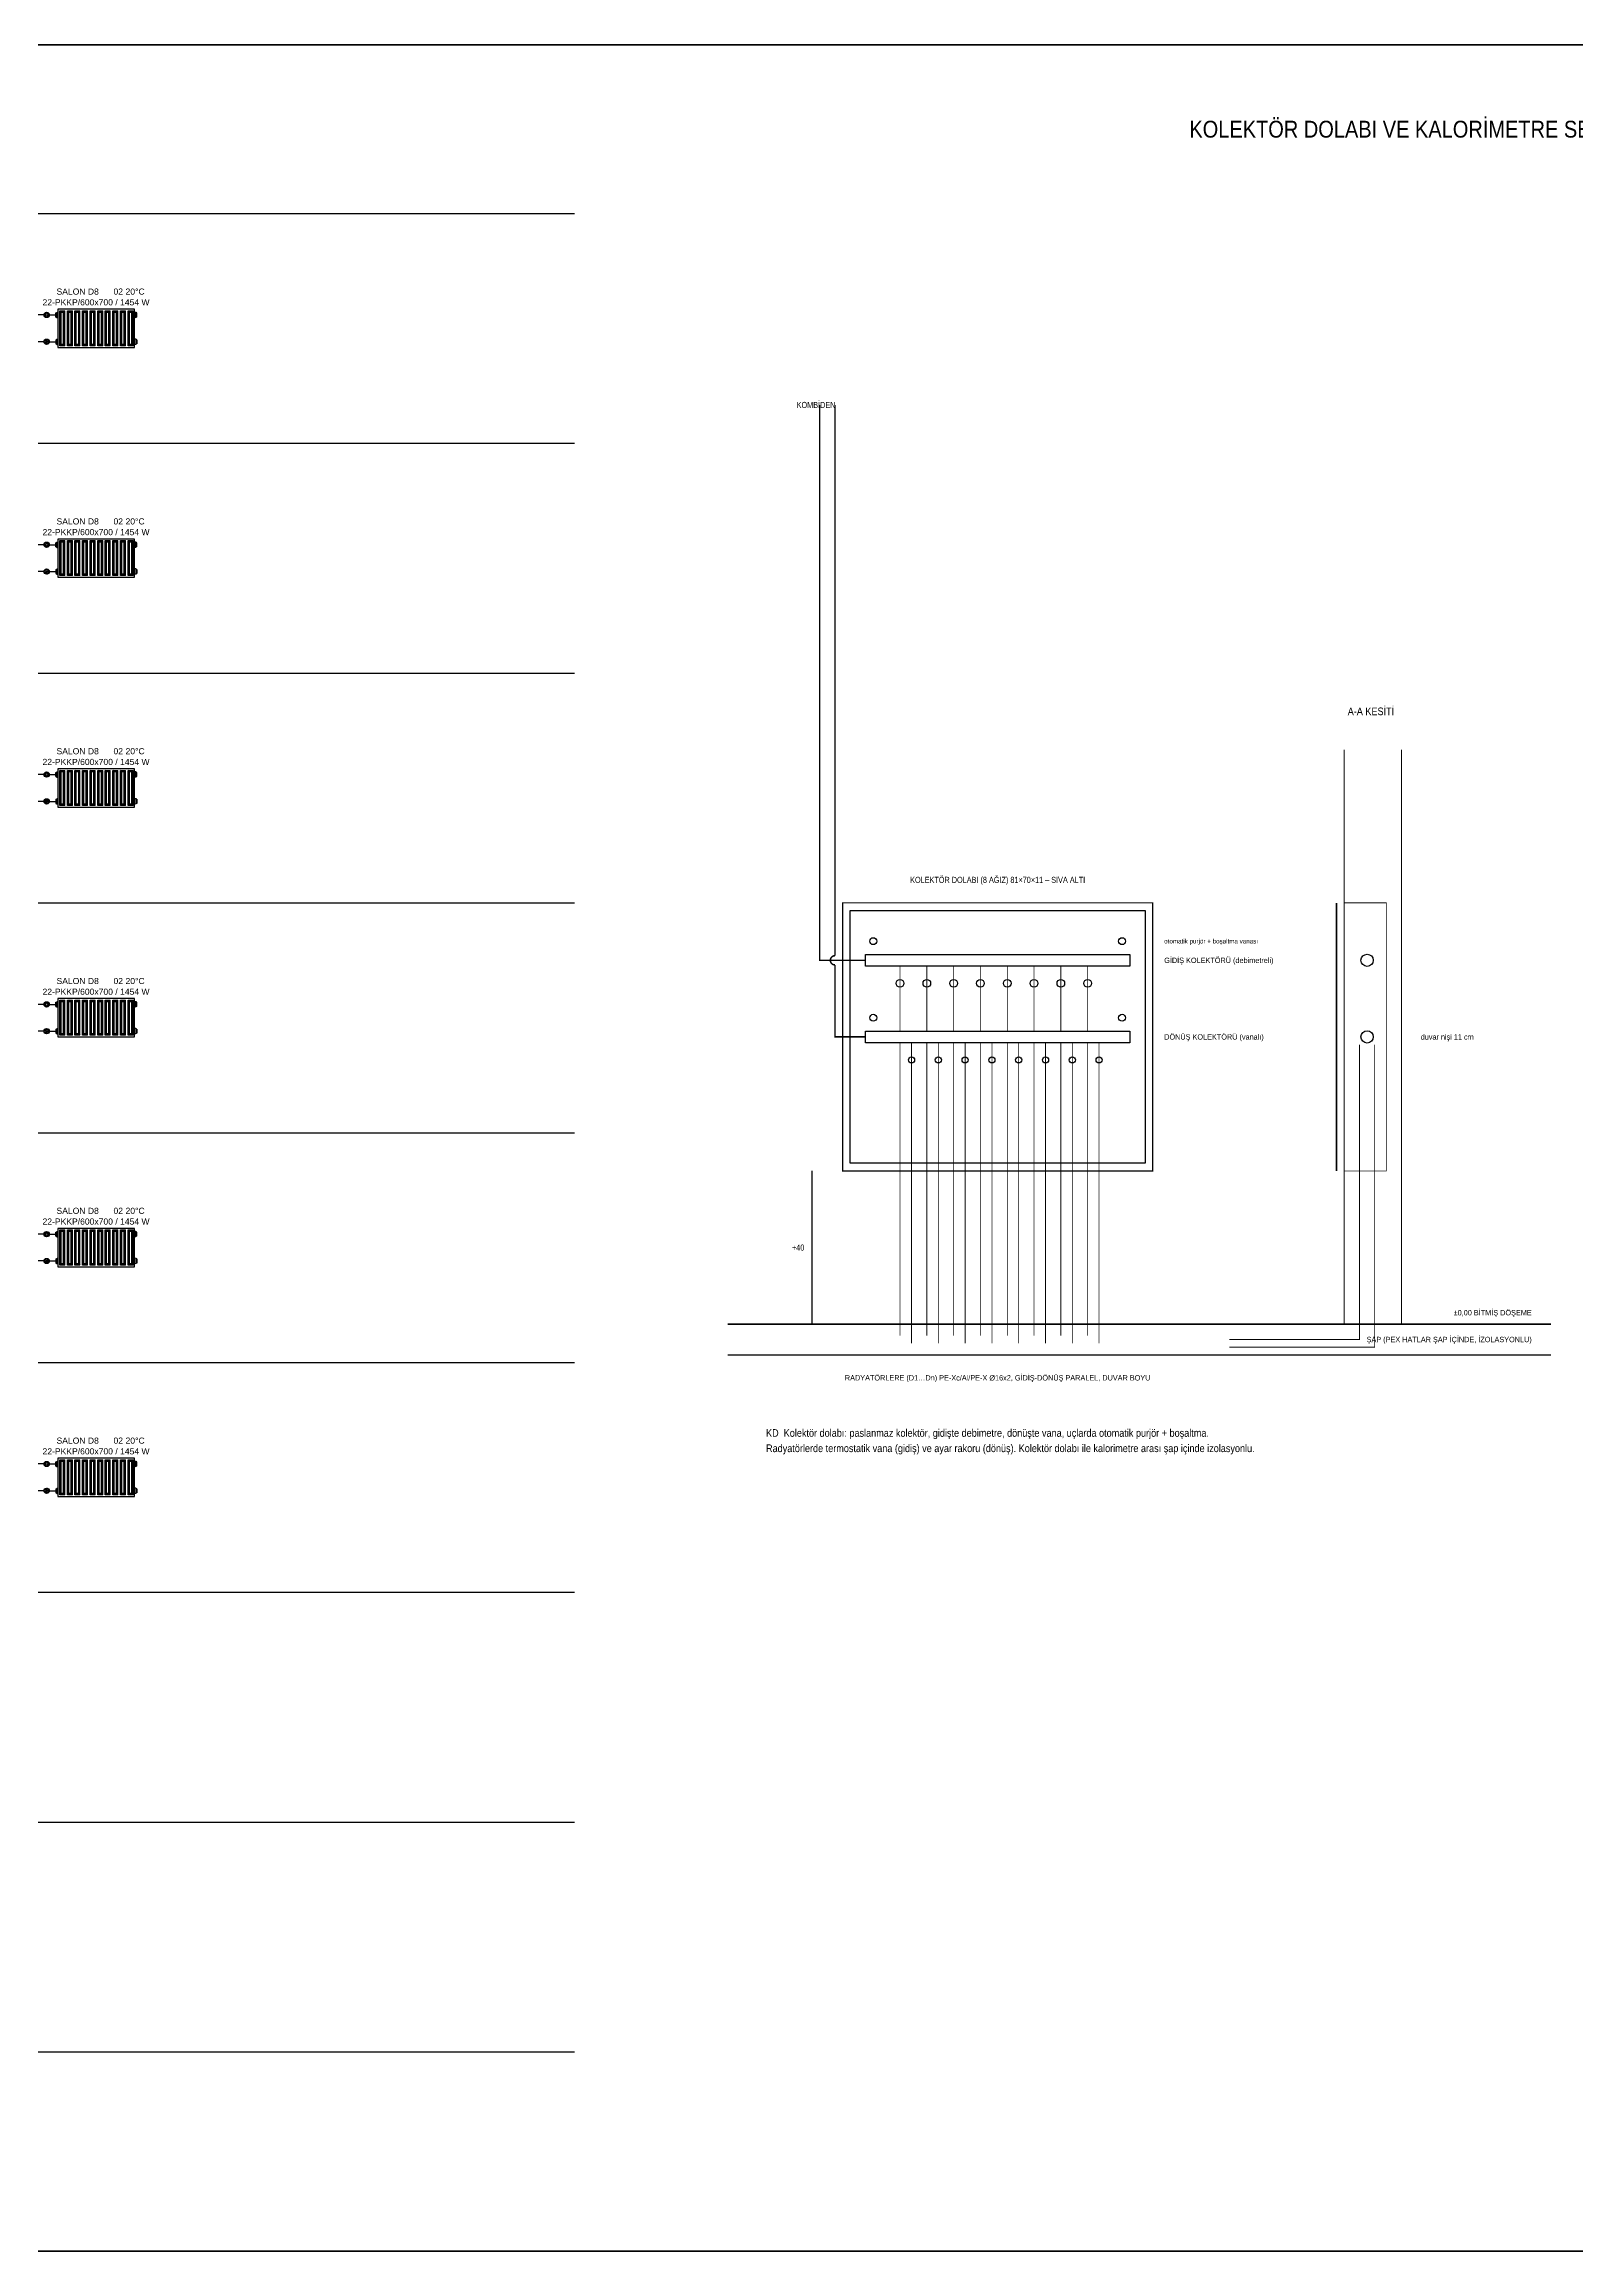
# Model space of a CAD drawing. Header units: centimetres. Extents: x -61 to 10101, y -10955 to 1521.
# Drawn here: x 6707 to 8709, y -4461 to -1579 of the extents above; entities that cross this region are included whole.
import ezdxf
from ezdxf.enums import TextEntityAlignment as Align

# ---------------------------------------------------------------- set-up
doc = ezdxf.new("R2010")
doc.units = ezdxf.units.CM
doc.linetypes.add('DASHED', pattern=[1.524, 1.27, -0.254])
doc.linetypes.add('ISITMA DONUS HATTI', pattern=[1.66, 1.57, -0.02, -0.07])
for name, color, linetype in [('MTY-ISITMA-DONUS-BORU', 30, 'ISITMA DONUS HATTI'), ('MTY-ISITMA-GIDIS-BORU', 10, 'Continuous'), ('MTY-RADYATÖR', 2, 'Continuous'), ('ROTAS-BASLIK', 7, 'Continuous'), ('ROTAS-DETAY', 7, 'Continuous'), ('ROTAS-ISITMA-DONUS', 30, 'DASHED'), ('ROTAS-ISITMA-GIDIS', 10, 'Continuous'), ('ROTAS-ISITMA-KOLEKTOR', 6, 'Continuous'), ('ROTAS-ISITMA-SEMBOL', 1, 'Continuous'), ('ROTAS-KAT-BANDI', 8, 'Continuous'), ('ROTAS-MASKE', 7, 'Continuous'), ('ROTAS-PAFTA', 7, 'Continuous'), ('ROTAS-RADYATOR', 2, 'Continuous'), ('ROTAS-YAZI', 7, 'Continuous')]:
    doc.layers.add(name, color=color, linetype=linetype)
doc.styles.add('MTYCAPLT', font='arial.ttf', dxfattribs={"width": 0.65, "height": 1})
doc.styles.add('ROTAS', font='arial.ttf')

# ---------------------------------------------------------------- blocks, each defined once
blk = doc.blocks.new('MTY-RADYATOR KOLON')
at = {"layer": 'MTY-ISITMA-DONUS-BORU'}
for p, q in [((11, 22.5), (0, 22.5)), ((17.9, 22.5), (26.3, 22.5))]:
    blk.add_line(p, q, dxfattribs=at)
at = {"layer": 'MTY-ISITMA-GIDIS-BORU'}
for p, q in [((11, 57.5), (-5, 57.5)), ((17.9, 57.5), (26.3, 57.5))]:
    blk.add_line(p, q, dxfattribs=at)
at = {"layer": 'MTY-RADYATÖR', "color": 15}
for p, q in [((12.3, 58.4), (11.9, 58.5)), ((12.8, 59.1), (12.5, 59.4)), ((13.4, 60), (13.6, 59.6)), ((14.5, 60.2), (14.5, 59.4)), ((15.5, 60), (15.3, 59.6)), ((16.1, 59.1), (16.4, 59.4)), ((16.6, 58.4), (17, 58.5)), ((26.3, 60.2), (27.2, 60.2)), ((26.3, 58.8), (26.3, 60.2)), ((26.3, 58.8), (27.2, 58.8)), ((26.3, 56.2), (26.3, 58.8)), ((27.2, 60.2), (27.2, 60.7)), ((27.2, 60.7), (27.8, 60.7)), ((27.2, 58.8), (27.2, 60.2)), ((27.2, 56.2), (27.2, 58.8)), ((27.8, 60.9), (28.8, 61)), ((27.8, 60.7), (27.8, 60.9)), ((27.8, 54.3), (27.8, 60.7)), ((31.6, 17.2), (31.6, 63)), ((31.6, 63), (38.2, 63)), ((33.4, 61.3), (31.6, 63)), ((33.4, 19), (33.4, 61.3)), ((33.4, 61.3), (36.5, 61.3)), ((36.5, 61.3), (38.2, 63)), ((36.5, 19), (36.5, 61.3)), ((38.2, 17.2), (38.2, 63)), ((41.5, 17.2), (41.5, 63)), ((43.3, 61.3), (41.5, 63)), ((41.5, 63), (48.1, 63)), ((43.3, 19), (43.3, 61.3)), ((43.3, 61.3), (46.4, 61.3)), ((46.4, 61.3), (48.1, 63)), ((46.4, 19), (46.4, 61.3)), ((48.1, 17.2), (48.1, 63)), ((51.5, 17.2), (51.5, 63)), ((53.2, 61.3), (51.5, 63)), ((51.5, 63), (58, 63)), ((53.2, 19), (53.2, 61.3)), ((53.2, 61.3), (56.3, 61.3)), ((56.3, 61.3), (58, 63)), ((56.3, 19), (56.3, 61.3)), ((58, 17.2), (58, 63)), ((61.4, 17.2), (61.4, 63)), ((61.4, 63), (67.9, 63)), ((63.1, 61.3), (61.4, 63)), ((63.1, 19), (63.1, 61.3)), ((63.1, 61.3), (66.2, 61.3)), ((66.2, 61.3), (67.9, 63)), ((66.2, 19), (66.2, 61.3)), ((67.9, 17.2), (67.9, 63)), ((71.3, 17.2), (71.3, 63)), ((71.3, 63), (77.8, 63)), ((73, 61.3), (71.3, 63)), ((73, 19), (73, 61.3)), ((73, 61.3), (76.1, 61.3)), ((76.1, 61.3), (77.8, 63)), ((76.1, 19), (76.1, 61.3)), ((77.8, 17.2), (77.8, 63)), ((81.2, 17.2), (81.2, 63)), ((81.2, 63), (87.7, 63)), ((82.9, 61.3), (81.2, 63)), ((82.9, 19), (82.9, 61.3)), ((82.9, 61.3), (86, 61.3)), ((86, 61.3), (87.7, 63)), ((86, 19), (86, 61.3)), ((87.7, 17.2), (87.7, 63)), ((91.1, 17.2), (91.1, 63)), ((91.1, 63), (97.6, 63)), ((92.8, 61.3), (91.1, 63)), ((92.8, 19), (92.8, 61.3)), ((92.8, 61.3), (95.9, 61.3)), ((95.9, 61.3), (97.6, 63)), ((95.9, 19), (95.9, 61.3)), ((97.6, 17.2), (97.6, 63)), ((101, 17.2), (101, 63)), ((101, 63), (107.5, 63)), ((102.7, 61.3), (101, 63)), ((102.7, 19), (102.7, 61.3)), ((102.7, 61.3), (105.8, 61.3)), ((105.8, 61.3), (107.5, 63)), ((105.8, 19), (105.8, 61.3)), ((107.5, 17.2), (107.5, 63)), ((110.9, 17.2), (110.9, 63)), ((110.9, 63), (117.4, 63)), ((112.6, 61.3), (110.9, 63)), ((112.6, 19), (112.6, 61.3)), ((112.6, 61.3), (115.7, 61.3)), ((115.7, 61.3), (117.4, 63)), ((115.7, 19), (115.7, 61.3)), ((117.4, 17.2), (117.4, 63)), ((120.8, 17.2), (120.8, 63)), ((120.8, 63), (127.3, 63)), ((122.5, 61.3), (120.8, 63)), ((122.5, 19), (122.5, 61.3)), ((122.5, 61.3), (125.6, 61.3)), ((125.6, 61.3), (127.3, 63)), ((125.6, 19), (125.6, 61.3)), ((127.3, 17.2), (127.3, 63)), ((130.8, 60.9), (129.8, 61)), ((130.8, 60.7), (130.8, 60.9)), ((130.8, 54.3), (130.8, 60.7)), ((131.4, 60.7), (130.8, 60.7)), ((131.4, 60.2), (131.4, 60.7)), ((132.3, 60.2), (131.4, 60.2)), ((131.4, 58.8), (131.4, 60.2)), ((132.3, 58.8), (131.4, 58.8)), ((131.4, 56.2), (131.4, 58.8)), ((132.3, 58.8), (132.3, 60.2)), ((132.3, 56.2), (132.3, 58.8)), ((11.7, 57.5), (12.5, 57.5)), ((12.3, 56.6), (11.9, 56.5)), ((12.8, 55.9), (12.5, 55.6)), ((13.4, 55), (13.6, 55.4)), ((14.5, 54.8), (14.5, 55.6)), ((15.5, 55), (15.3, 55.4)), ((16.1, 55.9), (16.4, 55.6)), ((17.2, 57.5), (16.4, 57.5)), ((16.6, 56.6), (17, 56.5)), ((26.3, 56.2), (27.2, 56.2)), ((26.3, 54.8), (26.3, 56.2)), ((26.3, 54.8), (27.2, 54.8)), ((27.2, 54.8), (27.2, 56.2)), ((27.2, 54.3), (27.2, 54.8)), ((27.2, 54.3), (27.8, 54.3)), ((27.8, 54.1), (27.8, 54.3)), ((27.8, 54.1), (28.8, 54)), ((130.8, 54.1), (129.8, 54)), ((131.4, 54.3), (130.8, 54.3)), ((130.8, 54.1), (130.8, 54.3)), ((132.3, 56.2), (131.4, 56.2)), ((131.4, 54.8), (131.4, 56.2)), ((132.3, 54.8), (131.4, 54.8)), ((131.4, 54.3), (131.4, 54.8)), ((132.3, 54.8), (132.3, 56.2)), ((15.2, 22.5), (13.8, 22.5)), ((26.3, 25.2), (27.2, 25.2)), ((26.3, 25.2), (26.3, 23.8)), ((26.3, 23.8), (27.2, 23.8)), ((26.3, 23.8), (26.3, 21.2)), ((26.3, 21.2), (27.2, 21.2)), ((26.3, 21.2), (26.3, 19.8)), ((26.3, 19.8), (27.2, 19.8)), ((27.2, 25.7), (27.8, 25.7)), ((27.2, 25.7), (27.2, 25.2)), ((27.2, 25.2), (27.2, 23.8)), ((27.2, 23.8), (27.2, 21.2)), ((27.2, 21.2), (27.2, 19.8)), ((27.2, 19.8), (27.2, 19.3)), ((27.2, 19.3), (27.8, 19.3)), ((27.8, 25.9), (28.8, 26)), ((27.8, 25.9), (27.8, 25.7)), ((27.8, 25.7), (27.8, 19.3)), ((27.8, 19.3), (27.8, 19.1)), ((27.8, 19.1), (28.8, 19)), ((33.4, 19), (31.6, 17.2)), ((38.2, 17.2), (31.6, 17.2)), ((36.5, 19), (33.4, 19)), ((36.5, 19), (38.2, 17.2)), ((43.3, 19), (41.5, 17.2)), ((48.1, 17.2), (41.5, 17.2)), ((46.4, 19), (43.3, 19)), ((46.4, 19), (48.1, 17.2)), ((53.2, 19), (51.5, 17.2)), ((58, 17.2), (51.5, 17.2)), ((56.3, 19), (53.2, 19)), ((56.3, 19), (58, 17.2)), ((63.1, 19), (61.4, 17.2)), ((67.9, 17.2), (61.4, 17.2)), ((66.2, 19), (63.1, 19)), ((66.2, 19), (67.9, 17.2)), ((73, 19), (71.3, 17.2)), ((77.8, 17.2), (71.3, 17.2)), ((76.1, 19), (73, 19)), ((76.1, 19), (77.8, 17.2)), ((82.9, 19), (81.2, 17.2)), ((87.7, 17.2), (81.2, 17.2)), ((86, 19), (82.9, 19)), ((86, 19), (87.7, 17.2)), ((92.8, 19), (91.1, 17.2)), ((97.6, 17.2), (91.1, 17.2)), ((95.9, 19), (92.8, 19)), ((95.9, 19), (97.6, 17.2)), ((102.7, 19), (101, 17.2)), ((107.5, 17.2), (101, 17.2)), ((105.8, 19), (102.7, 19)), ((105.8, 19), (107.5, 17.2)), ((112.6, 19), (110.9, 17.2)), ((117.4, 17.2), (110.9, 17.2)), ((115.7, 19), (112.6, 19)), ((115.7, 19), (117.4, 17.2)), ((122.5, 19), (120.8, 17.2)), ((127.3, 17.2), (120.8, 17.2)), ((125.6, 19), (122.5, 19)), ((125.6, 19), (127.3, 17.2)), ((130.8, 25.9), (129.8, 26)), ((130.8, 19.1), (129.8, 19)), ((130.8, 25.9), (130.8, 25.7)), ((130.8, 25.7), (130.8, 19.3)), ((131.4, 25.7), (130.8, 25.7)), ((130.8, 19.3), (130.8, 19.1)), ((131.4, 19.3), (130.8, 19.3)), ((131.4, 25.7), (131.4, 25.2)), ((132.3, 25.2), (131.4, 25.2)), ((131.4, 25.2), (131.4, 23.8)), ((132.3, 23.8), (131.4, 23.8)), ((131.4, 23.8), (131.4, 21.2)), ((132.3, 21.2), (131.4, 21.2)), ((131.4, 21.2), (131.4, 19.8)), ((132.3, 19.8), (131.4, 19.8)), ((131.4, 19.8), (131.4, 19.3)), ((132.3, 25.2), (132.3, 23.8)), ((132.3, 23.8), (132.3, 21.2)), ((132.3, 21.2), (132.3, 19.8))]:
    blk.add_line(p, q, dxfattribs=at)
blk.add_lwpolyline([(129.3, 65), (29.3, 65), (29.3, 15), (129.3, 15)], close=True, dxfattribs=at)
for centre, radius in [((14.5, 57.5), 3.45), ((14.5, 57.5), 2.72), ((14.5, 57.5), 1.41), ((14.5, 22.5), 3.45), ((14.5, 22.5), 0.697)]:
    blk.add_circle(centre, radius, dxfattribs=at)
for centre, radius, start, end in [((28.7, 61.6), 0.575, 274, 350), ((129.8, 61.6), 0.575, 190, 266), ((28.7, 53.4), 0.575, 10, 86), ((129.8, 53.4), 0.575, 94, 170), ((12.6, 23.9), 0.622, 108, 180), ((10.3, 22.5), 2.15, 320.2532, 39.7468), ((12.6, 21.1), 0.622, 180, 252), ((12.5, 28.5), 4.01, 267.9571, 308.0429), ((13.1, 18.2), 2.44, 37.6114, 106.3886), ((15.2, 24.7), 0.622, 36, 108), ((15.2, 20.3), 0.622, 252, 324), ((18.5, 25.4), 2.8, 186.5365, 245.4635), ((18.3, 19.7), 2.6, 112.1116, 175.8884), ((16.8, 22.5), 0.622, 324, 36), ((28.7, 26.6), 0.575, 274, 350), ((28.7, 18.4), 0.575, 10, 86), ((129.8, 26.6), 0.575, 190, 266), ((129.8, 18.4), 0.575, 94, 170)]:
    blk.add_arc(centre, radius, start, end, dxfattribs=at)
at = {"layer": 'MTY-RADYATÖR', "color": 2, "style": 'MTYCAPLT', "width": 0.65}
for tag, p, height in [('MAHAL_001', (63.5, 86), 10), ('RAD_001', (69.6, 72.5), 10), ('NO_001', (33.9, 42.2), 15), ('DERECE_001', (86.3, 32.4), 10)]:
    blk.add_attdef(tag, p, '', height=height, dxfattribs=at)

msp = doc.modelspace()

# ---------------------------------------------------------------- linework, layer by layer
at = {"layer": 'ROTAS-DETAY'}
for points, const_width in [([(8405, -2500), (8405, -3250)], 1.5), ([(8480, -2500), (8480, -3250)], 1.5), ([(8395, -2700), (8395, -3050)], 2), ([(8405, -2700), (8460, -2700), (8460, -3050), (8405, -3050)], 1), ([(7600, -3250), (8675, -3250)], 2), ([(8205, -3250), (8555, -3250)], 2)]:
    msp.add_lwpolyline(points, dxfattribs=dict(at, const_width=const_width))
at = {"layer": 'ROTAS-DETAY', "const_width": 1.5}
msp.add_lwpolyline([(7750, -2700), (8155, -2700), (8155, -3050), (7750, -3050)], close=True, dxfattribs=at)
at = {"layer": 'ROTAS-DETAY'}
msp.add_lwpolyline([(7760, -2710), (8145, -2710), (8145, -3040), (7760, -3040)], close=True, dxfattribs=at)
for points in [[(7710, -3050), (7710, -3250)], [(7600, -3290), (8675, -3290)], [(8205, -3290), (8555, -3290)]]:
    msp.add_lwpolyline(points, dxfattribs=at)
at = {"layer": 'ROTAS-ISITMA-DONUS', "ltscale": 3, "const_width": 2}
msp.add_lwpolyline([(7740, -2050), (7740, -2769, 1), (7740, -2781), (7740, -2875), (7780, -2875)], format="xyb", dxfattribs=at)
at = {"layer": 'ROTAS-ISITMA-DONUS', "ltscale": 3, "const_width": 1}
for points in [[(7840, -2882.5), (7840, -3275)], [(7875, -2882.5), (7875, -3275)], [(7910, -2882.5), (7910, -3275)], [(7945, -2882.5), (7945, -3275)], [(7980, -2882.5), (7980, -3275)], [(8015, -2882.5), (8015, -3275)], [(8050, -2882.5), (8050, -3275)], [(8085, -2882.5), (8085, -3275)], [(8445, -2885), (8445, -3280), (8255, -3280)]]:
    msp.add_lwpolyline(points, dxfattribs=at)
at = {"layer": 'ROTAS-ISITMA-GIDIS'}
for points, const_width in [([(7720, -2050), (7720, -2775), (7780, -2775)], 2), ([(7825, -2782.5), (7825, -2867.5)], 1), ([(7860, -2782.5), (7860, -2867.5)], 1), ([(7895, -2782.5), (7895, -2867.5)], 1), ([(7930, -2782.5), (7930, -2867.5)], 1), ([(7965, -2782.5), (7965, -2867.5)], 1), ([(8000, -2782.5), (8000, -2867.5)], 1), ([(8035, -2782.5), (8035, -2867.5)], 1), ([(8070, -2782.5), (8070, -2867.5)], 1), ([(7825, -2882.5), (7825, -3265)], 1), ([(7860, -2882.5), (7860, -3265)], 1), ([(7895, -2882.5), (7895, -3265)], 1), ([(7930, -2882.5), (7930, -3265)], 1), ([(7965, -2882.5), (7965, -3265)], 1), ([(8000, -2882.5), (8000, -3265)], 1), ([(8035, -2882.5), (8035, -3265)], 1), ([(8070, -2882.5), (8070, -3265)], 1), ([(8425, -2885), (8425, -3270), (8255, -3270)], 1)]:
    msp.add_lwpolyline(points, dxfattribs=dict(at, const_width=const_width))
at = {"layer": 'ROTAS-ISITMA-KOLEKTOR'}
for points in [[(7780, -2767.5), (8125, -2767.5), (8125, -2782.5), (7780, -2782.5)], [(7780, -2867.5), (8125, -2867.5), (8125, -2882.5), (7780, -2882.5)]]:
    msp.add_lwpolyline(points, close=True, dxfattribs=at)
for centre in [(8435, -2775), (8435, -2875)]:
    msp.add_circle(centre, 8, dxfattribs=at)
at = {"layer": 'ROTAS-ISITMA-SEMBOL'}
for centre, radius in [((7790, -2750), 4.5), ((8115, -2750), 4.5), ((7825, -2805), 5), ((7860, -2805), 5), ((7895, -2805), 5), ((7930, -2805), 5), ((7965, -2805), 5), ((8000, -2805), 5), ((8035, -2805), 5), ((8070, -2805), 5), ((7790, -2850), 4.5), ((8115, -2850), 4.5), ((7840, -2905), 4), ((7875, -2905), 4), ((7910, -2905), 4), ((7945, -2905), 4), ((7980, -2905), 4), ((8015, -2905), 4), ((8050, -2905), 4), ((8085, -2905), 4)]:
    msp.add_circle(centre, radius, dxfattribs=at)
at = {"layer": 'ROTAS-KAT-BANDI'}
for points in [[(2000, -1800), (7400, -1800)], [(2000, -2100), (7400, -2100)], [(2000, -2400), (7400, -2400)], [(2000, -2700), (7400, -2700)], [(2000, -3000), (7400, -3000)], [(2000, -3300), (7400, -3300)], [(2000, -3600), (7400, -3600)], [(2000, -3900), (7400, -3900)], [(2000, -4200), (7400, -4200)]]:
    msp.add_lwpolyline(points, dxfattribs=at)

# ---------------------------------------------------------------- texts
at = {"layer": 'ROTAS-BASLIK', "style": 'ROTAS', "width": 0.85}
msp.add_text('KOLEKTÖR DOLABI VE KALORİMETRE SETİ GÖRÜNÜŞÜ / KESİTİ  ÖLÇEK: 1 / 10', height=22, dxfattribs=at).set_placement((8700, -1690), align=Align.MIDDLE_CENTER)
at = {"layer": 'ROTAS-DETAY', "style": 'ROTAS', "width": 0.85}
for s, height, p in [('KOMBİDEN', 8, (7690, -2050)), ('otomatik purjör + boşaltma vanası', 6, (8170, -2750)), ('duvar nişi 11 cm', 7, (8505, -2875))]:
    msp.add_text(s, height=height, dxfattribs=at).set_placement(p, align=Align.MIDDLE_LEFT)
for s, height, p in [('A-A KESİTİ', 10, (8440, -2450)), ('KOLEKTÖR DOLABI (8 AĞIZ) 81×70×11 – SIVA ALTI', 8, (7952.5, -2670)), ('RADYATÖRLERE (D1…Dn) PE-Xc/Al/PE-X Ø16x2, GİDİŞ-DÖNÜŞ PARALEL, DUVAR BOYU', 7, (7952.5, -3320))]:
    msp.add_text(s, height=height, dxfattribs=at).set_placement(p, align=Align.MIDDLE_CENTER)
for s, height, p in [('+40', 8, (7700, -3150)), ('±0,00 BİTMİŞ DÖŞEME', 7, (8650, -3235)), ('ŞAP (PEX HATLAR ŞAP İÇİNDE, İZOLASYONLU)', 7, (8650, -3270))]:
    msp.add_text(s, height=height, dxfattribs=at).set_placement(p, align=Align.MIDDLE_RIGHT)
at = {"layer": 'ROTAS-ISITMA-DONUS', "style": 'ROTAS', "width": 0.85}
msp.add_text('DÖNÜŞ KOLEKTÖRÜ (vanalı)', height=7, dxfattribs=at).set_placement((8170, -2875), align=Align.MIDDLE_LEFT)
at = {"layer": 'ROTAS-ISITMA-GIDIS', "style": 'ROTAS', "width": 0.85}
msp.add_text('GİDİŞ KOLEKTÖRÜ (debimetreli)', height=7, dxfattribs=at).set_placement((8170, -2775), align=Align.MIDDLE_LEFT)
at = {"layer": 'ROTAS-YAZI', "style": 'ROTAS', "width": 0.85}
for s, p in [('KD  Kolektör dolabı: paslanmaz kolektör, gidişte debimetre, dönüşte vana, uçlarda otomatik purjör + boşaltma.', (7650, -3400)), ('Radyatörlerde termostatik vana (gidiş) ve ayar rakoru (dönüş). Kolektör dolabı ile kalorimetre arası şap içinde izolasyonlu.', (7650, -3420))]:
    msp.add_text(s, height=10, dxfattribs=at).set_placement(p, align=Align.BOTTOM_LEFT)

# ---------------------------------------------------------------- wipeouts: each hides what was drawn before it
for points in [[(6713.4, -1922), (6832.6, -1922), (6832.6, -1910), (6713.4, -1910)], [(6713.4, -2222), (6832.6, -2222), (6832.6, -2210), (6713.4, -2210)], [(6713.4, -2522), (6832.6, -2522), (6832.6, -2510), (6713.4, -2510)], [(6713.4, -2822), (6832.6, -2822), (6832.6, -2810), (6713.4, -2810)], [(6713.4, -3122), (6832.6, -3122), (6832.6, -3110), (6713.4, -3110)], [(6713.4, -3422), (6832.6, -3422), (6832.6, -3410), (6713.4, -3410)]]:
    msp.add_wipeout(points).dxf.layer = 'ROTAS-MASKE'

# ---------------------------------------------------------------- next in the draw order: wipeouts: each hides what was drawn before it
for points in [[(6727.8, -1908), (6770.2, -1908), (6770.2, -1896), (6727.8, -1896)], [(6795.2, -1908), (6808.8, -1908), (6808.8, -1896), (6795.2, -1896)], [(6727.8, -2208), (6770.2, -2208), (6770.2, -2196), (6727.8, -2196)], [(6795.2, -2208), (6808.8, -2208), (6808.8, -2196), (6795.2, -2196)], [(6727.8, -2508), (6770.2, -2508), (6770.2, -2496), (6727.8, -2496)], [(6795.2, -2508), (6808.8, -2508), (6808.8, -2496), (6795.2, -2496)], [(6727.8, -2808), (6770.2, -2808), (6770.2, -2796), (6727.8, -2796)], [(6795.2, -2808), (6808.8, -2808), (6808.8, -2796), (6795.2, -2796)], [(6727.8, -3108), (6770.2, -3108), (6770.2, -3096), (6727.8, -3096)], [(6795.2, -3108), (6808.8, -3108), (6808.8, -3096), (6795.2, -3096)], [(6727.8, -3408), (6770.2, -3408), (6770.2, -3396), (6727.8, -3396)], [(6795.2, -3408), (6808.8, -3408), (6808.8, -3396), (6795.2, -3396)]]:
    msp.add_wipeout(points).dxf.layer = 'ROTAS-MASKE'

# ---------------------------------------------------------------- next in the draw order: wipeouts: each hides what was drawn before it
for points in [[(6812.4, -1908), (6835.6, -1908), (6835.6, -1896), (6812.4, -1896)], [(6812.4, -2208), (6835.6, -2208), (6835.6, -2196), (6812.4, -2196)], [(6812.4, -2508), (6835.6, -2508), (6835.6, -2496), (6812.4, -2496)], [(6812.4, -2808), (6835.6, -2808), (6835.6, -2796), (6812.4, -2796)], [(6812.4, -3108), (6835.6, -3108), (6835.6, -3096), (6812.4, -3096)], [(6812.4, -3408), (6835.6, -3408), (6835.6, -3396), (6812.4, -3396)]]:
    msp.add_wipeout(points).dxf.layer = 'ROTAS-MASKE'

# ---------------------------------------------------------------- next in the draw order: linework, layer by layer
at = {"layer": 'ROTAS-PAFTA', "const_width": 2}
msp.add_lwpolyline([(1940, -4460), (10000, -4460), (10000, -1580), (1940, -1580)], close=True, dxfattribs=at)

# ---------------------------------------------------------------- next in the draw order: block references
at = {"layer": 'ROTAS-RADYATOR'}
ref = msp.add_blockref('MTY-RADYATOR KOLON', (6696, -1990), dxfattribs=at)
ref.add_attrib('RAD_001', '22-PKKP/600x700 / 1454 W', dxfattribs={"layer": 'MTY-RADYATÖR', "color": 2, "height": 8, "style": 'MTYCAPLT'}).set_placement((6775, -1916), align=Align.MIDDLE_CENTER)
ref.add_attrib('NO_001', '02', dxfattribs={"layer": 'MTY-RADYATÖR', "color": 2, "height": 8, "style": 'MTYCAPLT'}).set_placement((6804, -1902), align=Align.MIDDLE_CENTER)
ref.add_attrib('DERECE_001', '20°C', dxfattribs={"layer": 'MTY-RADYATÖR', "color": 2, "height": 8, "style": 'MTYCAPLT'}).set_placement((6826, -1902), align=Align.MIDDLE_CENTER)
ref.add_attrib('MAHAL_001', 'SALON D8', dxfattribs={"layer": 'MTY-RADYATÖR', "color": 2, "height": 8, "style": 'MTYCAPLT'}).set_placement((6751, -1902), align=Align.MIDDLE_CENTER)
ref = msp.add_blockref('MTY-RADYATOR KOLON', (6696, -2290), dxfattribs=at)
ref.add_attrib('RAD_001', '22-PKKP/600x700 / 1454 W', dxfattribs={"layer": 'MTY-RADYATÖR', "color": 2, "height": 8, "style": 'MTYCAPLT'}).set_placement((6775, -2216), align=Align.MIDDLE_CENTER)
ref.add_attrib('NO_001', '02', dxfattribs={"layer": 'MTY-RADYATÖR', "color": 2, "height": 8, "style": 'MTYCAPLT'}).set_placement((6804, -2202), align=Align.MIDDLE_CENTER)
ref.add_attrib('DERECE_001', '20°C', dxfattribs={"layer": 'MTY-RADYATÖR', "color": 2, "height": 8, "style": 'MTYCAPLT'}).set_placement((6826, -2202), align=Align.MIDDLE_CENTER)
ref.add_attrib('MAHAL_001', 'SALON D8', dxfattribs={"layer": 'MTY-RADYATÖR', "color": 2, "height": 8, "style": 'MTYCAPLT'}).set_placement((6751, -2202), align=Align.MIDDLE_CENTER)
ref = msp.add_blockref('MTY-RADYATOR KOLON', (6696, -2590), dxfattribs=at)
ref.add_attrib('RAD_001', '22-PKKP/600x700 / 1454 W', dxfattribs={"layer": 'MTY-RADYATÖR', "color": 2, "height": 8, "style": 'MTYCAPLT'}).set_placement((6775, -2516), align=Align.MIDDLE_CENTER)
ref.add_attrib('NO_001', '02', dxfattribs={"layer": 'MTY-RADYATÖR', "color": 2, "height": 8, "style": 'MTYCAPLT'}).set_placement((6804, -2502), align=Align.MIDDLE_CENTER)
ref.add_attrib('DERECE_001', '20°C', dxfattribs={"layer": 'MTY-RADYATÖR', "color": 2, "height": 8, "style": 'MTYCAPLT'}).set_placement((6826, -2502), align=Align.MIDDLE_CENTER)
ref.add_attrib('MAHAL_001', 'SALON D8', dxfattribs={"layer": 'MTY-RADYATÖR', "color": 2, "height": 8, "style": 'MTYCAPLT'}).set_placement((6751, -2502), align=Align.MIDDLE_CENTER)
ref = msp.add_blockref('MTY-RADYATOR KOLON', (6696, -2890), dxfattribs=at)
ref.add_attrib('RAD_001', '22-PKKP/600x700 / 1454 W', dxfattribs={"layer": 'MTY-RADYATÖR', "color": 2, "height": 8, "style": 'MTYCAPLT'}).set_placement((6775, -2816), align=Align.MIDDLE_CENTER)
ref.add_attrib('NO_001', '02', dxfattribs={"layer": 'MTY-RADYATÖR', "color": 2, "height": 8, "style": 'MTYCAPLT'}).set_placement((6804, -2802), align=Align.MIDDLE_CENTER)
ref.add_attrib('DERECE_001', '20°C', dxfattribs={"layer": 'MTY-RADYATÖR', "color": 2, "height": 8, "style": 'MTYCAPLT'}).set_placement((6826, -2802), align=Align.MIDDLE_CENTER)
ref.add_attrib('MAHAL_001', 'SALON D8', dxfattribs={"layer": 'MTY-RADYATÖR', "color": 2, "height": 8, "style": 'MTYCAPLT'}).set_placement((6751, -2802), align=Align.MIDDLE_CENTER)
ref = msp.add_blockref('MTY-RADYATOR KOLON', (6696, -3190), dxfattribs=at)
ref.add_attrib('RAD_001', '22-PKKP/600x700 / 1454 W', dxfattribs={"layer": 'MTY-RADYATÖR', "color": 2, "height": 8, "style": 'MTYCAPLT'}).set_placement((6775, -3116), align=Align.MIDDLE_CENTER)
ref.add_attrib('NO_001', '02', dxfattribs={"layer": 'MTY-RADYATÖR', "color": 2, "height": 8, "style": 'MTYCAPLT'}).set_placement((6804, -3102), align=Align.MIDDLE_CENTER)
ref.add_attrib('DERECE_001', '20°C', dxfattribs={"layer": 'MTY-RADYATÖR', "color": 2, "height": 8, "style": 'MTYCAPLT'}).set_placement((6826, -3102), align=Align.MIDDLE_CENTER)
ref.add_attrib('MAHAL_001', 'SALON D8', dxfattribs={"layer": 'MTY-RADYATÖR', "color": 2, "height": 8, "style": 'MTYCAPLT'}).set_placement((6751, -3102), align=Align.MIDDLE_CENTER)
ref = msp.add_blockref('MTY-RADYATOR KOLON', (6696, -3490), dxfattribs=at)
ref.add_attrib('RAD_001', '22-PKKP/600x700 / 1454 W', dxfattribs={"layer": 'MTY-RADYATÖR', "color": 2, "height": 8, "style": 'MTYCAPLT'}).set_placement((6775, -3416), align=Align.MIDDLE_CENTER)
ref.add_attrib('NO_001', '02', dxfattribs={"layer": 'MTY-RADYATÖR', "color": 2, "height": 8, "style": 'MTYCAPLT'}).set_placement((6804, -3402), align=Align.MIDDLE_CENTER)
ref.add_attrib('DERECE_001', '20°C', dxfattribs={"layer": 'MTY-RADYATÖR', "color": 2, "height": 8, "style": 'MTYCAPLT'}).set_placement((6826, -3402), align=Align.MIDDLE_CENTER)
ref.add_attrib('MAHAL_001', 'SALON D8', dxfattribs={"layer": 'MTY-RADYATÖR', "color": 2, "height": 8, "style": 'MTYCAPLT'}).set_placement((6751, -3402), align=Align.MIDDLE_CENTER)

doc.saveas('drawing.dxf')
